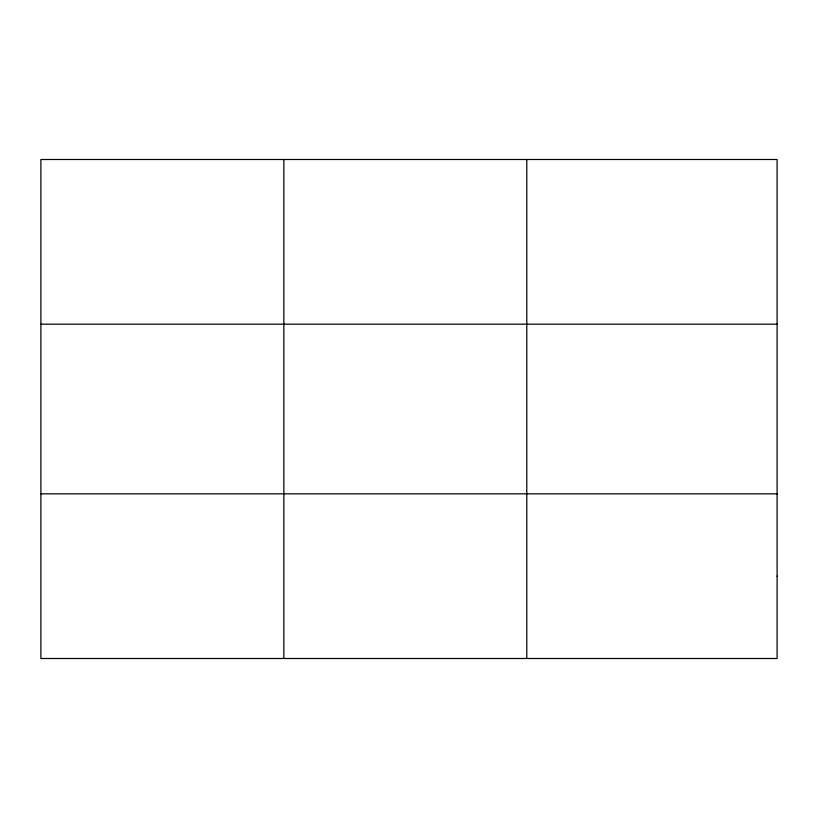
<?xml version="1.0" encoding="UTF-8"?>
<svg xmlns="http://www.w3.org/2000/svg" width="818" height="818" viewBox="0 0 818 818"><rect width="100%" height="100%" fill="white"/><g stroke="black" fill="none" stroke-linecap="round" stroke-linejoin="round"><path stroke-width="1.23" d="M283.846 658.5L283.846 159.5M526.792 658.5L526.792 159.5M40.9 324.173L777.1 324.173M40.9 493.827L777.1 493.827M777.1 576.169L777.1 658.5L40.9 658.5L40.9 159.5L777.1 159.5L777.1 576.169"/></g></svg>
